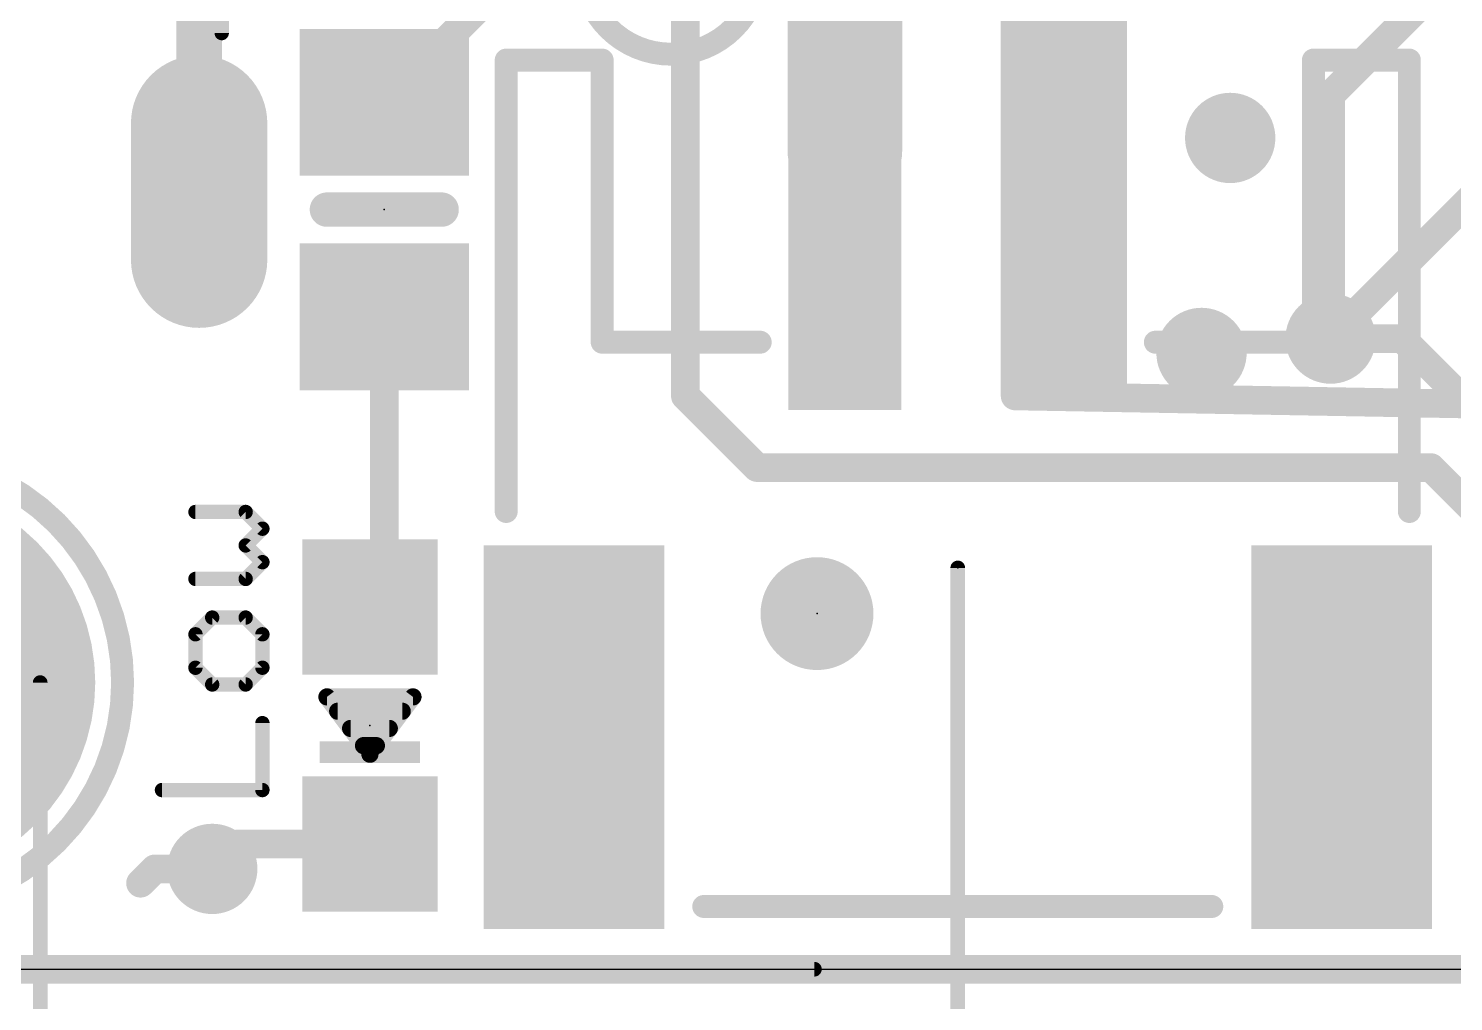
# Model space of a CAD drawing. Extents: x -19.2 to 43.5, y -13.4 to 37.9.
# Drawn here: x 3.71 to 16.33, y -0.29 to 8.34 of the extents above; entities that cross this region are included whole.
import ezdxf

# ---------------------------------------------------------------- set-up
doc = ezdxf.new("R2010")
doc.units = 0
for name, color, linetype in [('1', 12, 'CONTINUOUS'), ('16', 132, 'CONTINUOUS'), ('17', 110, 'CONTINUOUS'), ('18', 110, 'CONTINUOUS'), ('20', 53, 'CONTINUOUS'), ('21', 40, 'CONTINUOUS'), ('23', 53, 'CONTINUOUS'), ('47', 253, 'CONTINUOUS')]:
    doc.layers.add(name, color=color, linetype=linetype)

# ---------------------------------------------------------------- blocks, each defined once
blk = doc.blocks.new('RECT')
blk.add_solid([(-0.5, -0.5), (0.5, -0.5), (-0.5, 0.5), (0.5, 0.5)])
blk = doc.blocks.new('PIE')
at = {"const_width": 0.5}
blk.add_lwpolyline([(0, -0.25, 1), (0, 0.25, 1), (0, -0.25)], format="xyb", dxfattribs=at)
blk = doc.blocks.new('ROUNDP')
at = {"const_width": 0.5}
blk.add_lwpolyline([(0, -0.25, 1), (0, 0.25, 1), (0, -0.25)], format="xyb", dxfattribs=at)
blk = doc.blocks.new('OFFSETP100')
at = {"const_width": 1}
blk.add_lwpolyline([(0, 0), (1, 0)], dxfattribs=at)
at = {"const_width": 0.5}
for points in [[(0, 0.25, 1), (0, -0.25)], [(1, -0.25, 1), (1, 0.25)]]:
    blk.add_lwpolyline(points, format="xyb", dxfattribs=at)
blk = doc.blocks.new('ROUNDV')
at = {"const_width": 0.5}
blk.add_lwpolyline([(0, -0.25, 1), (0, 0.25, 1), (0, -0.25)], format="xyb", dxfattribs=at)

msp = doc.modelspace()

# ---------------------------------------------------------------- linework, layer by layer
at = {"layer": '1'}
for points, const_width in [([(10.938, 7.256), (10.938, 10.668)], 1.016), ([(12.446, 5.08), (12.446, 11.049)], 0.254), ([(9.525, 10.042), (9.525, 5.08)], 0.254), ([(5.218, 9.37), (5.218, 7.495)], 0.4064), ([(6.858, 7.681), (8.001, 8.824)], 0.254), ([(16.51, 6.858), (15.24, 5.588)], 0.254), ([(6.858, 5.781), (6.858, 3.336)], 0.254), ([(15.875, 5.588), (15.24, 5.588)], 0.254), ([(17.452, 4.011), (15.875, 5.588)], 0.254), ([(9.525, 5.08), (10.16, 4.445)], 0.254), ([(19.558, 4.953), (12.446, 5.08)], 0.254), ([(10.16, 4.445), (16.129, 4.445)], 0.254), ([(16.129, 4.445), (16.637, 3.937)], 0.254), ([(6.858, 3.336), (6.731, 3.209)], 0.254), ([(5.554, 1.109), (5.334, 0.889)], 0.254), ([(6.731, 1.109), (5.554, 1.109)], 0.254)]:
    msp.add_lwpolyline(points, dxfattribs=dict(at, const_width=const_width))
for points, const_width in [([(6.8131, 7.7259, 1), (6.9029, 7.6361)], 0.127), ([(5.1164, 7.495, 1), (5.3196, 7.495)], 0.2032), ([(10.684, 7.256, 1), (11.192, 7.256)], 0.508), ([(6.9215, 5.781, 1), (6.7945, 5.781)], 0.127), ([(15.24, 5.6515, 1), (15.24, 5.5245)], 0.127), ([(15.1951, 5.6329, 1), (15.2849, 5.5431)], 0.127), ([(15.9199, 5.6329, 1), (15.8301, 5.5431)], 0.127), ([(15.875, 5.5245, 1), (15.875, 5.6515)], 0.127), ([(9.5699, 5.1249, 1), (9.4801, 5.0351)], 0.127), ([(12.4471, 5.1435, 1), (12.4449, 5.0165)], 0.127), ([(9.4615, 5.08, 1), (9.5885, 5.08)], 0.127), ([(12.3825, 5.08, 1), (12.5095, 5.08)], 0.127), ([(10.16, 4.5085, 1), (10.16, 4.3815)], 0.127), ([(10.1151, 4.4001, 1), (10.2049, 4.4899)], 0.127), ([(16.1739, 4.4899, 1), (16.0841, 4.4001)], 0.127), ([(16.129, 4.3815, 1), (16.129, 4.5085)], 0.127), ([(6.9029, 3.2911, 1), (6.8131, 3.3809)], 0.127), ([(6.6861, 3.2539, 1), (6.7759, 3.1641)], 0.127), ([(6.7945, 3.336, 1), (6.9215, 3.336)], 0.127), ([(5.554, 1.1725, 1), (5.554, 1.0455)], 0.127), ([(5.5989, 1.0641, 1), (5.5091, 1.1539)], 0.127), ([(6.731, 1.0455, 1), (6.731, 1.1725)], 0.127), ([(5.2891, 0.9339, 1), (5.3789, 0.8441)], 0.127)]:
    msp.add_lwpolyline(points, format="xyb", dxfattribs=dict(at, const_width=const_width))
at = {"layer": '16', "const_width": 0.254}
for points in [[(15.24, 7.747), (17.272, 9.779)], [(15.24, 5.588), (15.24, 7.747)], [(4.826, 0.889), (4.699, 0.762)], [(5.334, 0.889), (4.826, 0.889)], [(0, 0), (35.56, 0)]]:
    msp.add_lwpolyline(points, dxfattribs=at)
at = {"layer": '16', "const_width": 0.127}
for points in [[(15.3035, 7.747, 1), (15.1765, 7.747)], [(15.1951, 7.7919, 1), (15.2849, 7.7021)], [(15.1765, 5.588, 1), (15.3035, 5.588)], [(4.826, 0.9525, 1), (4.826, 0.8255)], [(4.8709, 0.8441, 1), (4.7811, 0.9339)], [(5.334, 0.8255, 1), (5.334, 0.9525)], [(4.6541, 0.8069, 1), (4.7439, 0.7171)]]:
    msp.add_lwpolyline(points, format="xyb", dxfattribs=at)
at = {"layer": '20'}
msp.add_line((2.54, 0), (33.02, 0), dxfattribs=at)
at = {"layer": '21'}
for points, const_width in [([(9.398, 8.1083, 1), (9.398, 9.6717, 1), (9.398, 8.1083)], 0.2032), ([(5.3863, 8.295, 1), (5.4497, 8.295)], 0.0635), ([(7.9888, 8.056, 1), (7.8872, 8.056)], 0.1016), ([(7.938, 8.1068, 1), (7.938, 8.0052)], 0.1016), ([(8.8388, 8.056, 1), (8.7372, 8.056)], 0.1016), ([(8.788, 8.0052, 1), (8.788, 8.1068)], 0.1016), ([(15.1388, 8.056, 1), (15.0372, 8.056)], 0.1016), ([(15.088, 8.1068, 1), (15.088, 8.0052)], 0.1016), ([(15.9888, 8.056, 1), (15.8872, 8.056)], 0.1016), ([(15.938, 8.0052, 1), (15.938, 8.1068)], 0.1016), ([(6.35, 6.8072, 1), (6.35, 6.6548)], 0.1524), ([(7.366, 6.6548, 1), (7.366, 6.8072)], 0.1524), ([(8.788, 5.6068, 1), (8.788, 5.5052)], 0.1016), ([(8.7372, 5.556, 1), (8.8388, 5.556)], 0.1016), ([(10.188, 5.5052, 1), (10.188, 5.6068)], 0.1016), ([(13.688, 5.6068, 1), (13.688, 5.5052)], 0.1016), ([(15.0372, 5.556, 1), (15.1388, 5.556)], 0.1016), ([(15.088, 5.5052, 1), (15.088, 5.6068)], 0.1016), ([(2.54, 0.54, 1), (2.54, 4.54, 1), (2.54, 0.54)], 0.2032), ([(5.1853, 4.0835, 1), (5.1853, 4.02)], 0.0635), ([(5.6527, 4.0742, 1), (5.6078, 4.0293)], 0.0635), ([(5.6302, 4.02, 1), (5.6302, 4.0835)], 0.0635), ([(7.8872, 4.056, 1), (7.9888, 4.056)], 0.1016), ([(15.8872, 4.056, 1), (15.9888, 4.056)], 0.1016), ([(5.801, 3.881, 1), (5.756, 3.9259)], 0.0635), ([(5.756, 3.881, 1), (5.801, 3.9259)], 0.0635), ([(5.6527, 3.7776, 1), (5.6078, 3.7327)], 0.0635), ([(5.6078, 3.7776, 1), (5.6527, 3.7327)], 0.0635), ([(5.801, 3.5844, 1), (5.756, 3.6293)], 0.0635), ([(5.756, 3.5844, 1), (5.801, 3.6293)], 0.0635), ([(5.1853, 3.4903, 1), (5.1853, 3.4268)], 0.0635), ([(5.6078, 3.481, 1), (5.6527, 3.4361)], 0.0635), ([(5.6302, 3.4268, 1), (5.6302, 3.4903)], 0.0635), ([(5.3336, 3.1479, 1), (5.3336, 3.0844)], 0.0635), ([(5.3561, 3.0937, 1), (5.3112, 3.1386)], 0.0635), ([(5.6527, 3.1386, 1), (5.6078, 3.0937)], 0.0635), ([(5.6302, 3.0844, 1), (5.6302, 3.1479)], 0.0635), ([(5.2171, 2.9679, 1), (5.1536, 2.9679)], 0.0635), ([(5.8102, 2.9679, 1), (5.7468, 2.9679)], 0.0635), ([(5.1629, 2.9903, 1), (5.2078, 2.9454)], 0.0635), ([(5.756, 2.9454, 1), (5.801, 2.9903)], 0.0635), ([(5.1536, 2.6713, 1), (5.2171, 2.6713)], 0.0635), ([(5.2078, 2.6938, 1), (5.1629, 2.6489)], 0.0635), ([(5.7468, 2.6713, 1), (5.8102, 2.6713)], 0.0635), ([(5.801, 2.6489, 1), (5.756, 2.6938)], 0.0635), ([(5.3336, 2.5548, 1), (5.3336, 2.4913)], 0.0635), ([(5.3112, 2.5006, 1), (5.3561, 2.5455)], 0.0635), ([(5.6078, 2.5455, 1), (5.6527, 2.5006)], 0.0635), ([(5.6302, 2.4913, 1), (5.6302, 2.5548)], 0.0635), ([(6.35, 2.4511, 1), (6.35, 2.3749)], 0.0762), ([(6.3805, 2.4359, 1), (6.3195, 2.3901)], 0.0762), ([(7.1425, 2.3901, 1), (7.0815, 2.4359)], 0.0762), ([(7.112, 2.3749, 1), (7.112, 2.4511)], 0.0762), ([(6.4453, 2.3241, 1), (6.4453, 2.2479)], 0.0762), ([(7.0168, 2.2479, 1), (7.0168, 2.3241)], 0.0762), ([(5.8102, 2.1807, 1), (5.7468, 2.1807)], 0.0635), ([(6.5596, 2.1717, 1), (6.5596, 2.0955)], 0.0762), ([(6.9024, 2.0955, 1), (6.9024, 2.1717)], 0.0762), ([(6.6739, 2.0193, 1), (6.6739, 1.9431)], 0.0762), ([(6.7881, 1.9431, 1), (6.7881, 2.0193)], 0.0762), ([(6.7005, 1.9279, 1), (6.7615, 1.8821)], 0.0762), ([(6.7005, 1.8821, 1), (6.7615, 1.9279)], 0.0762), ([(4.8887, 1.6193, 1), (4.8887, 1.5558)], 0.0635), ([(5.7785, 1.5558, 1), (5.7785, 1.6193)], 0.0635), ([(5.7468, 1.5875, 1), (5.8102, 1.5875)], 0.0635), ([(9.688, 0.6068, 1), (9.688, 0.5052)], 0.1016), ([(14.188, 0.5052, 1), (14.188, 0.6068)], 0.1016)]:
    msp.add_lwpolyline(points, format="xyb", dxfattribs=dict(at, const_width=const_width))
for points, const_width in [([(5.418, 9.095), (5.418, 8.295)], 0.127), ([(7.938, 4.056), (7.938, 8.056)], 0.2032), ([(7.938, 8.056), (8.788, 8.056)], 0.2032), ([(8.788, 8.056), (8.788, 5.556)], 0.2032), ([(15.088, 5.556), (15.088, 8.056)], 0.2032), ([(15.088, 8.056), (15.938, 8.056)], 0.2032), ([(15.938, 8.056), (15.938, 4.056)], 0.2032), ([(6.35, 6.731), (7.366, 6.731)], 0.3048), ([(8.788, 5.556), (10.188, 5.556)], 0.2032), ([(13.688, 5.556), (15.088, 5.556)], 0.2032), ([(5.6302, 4.0517), (5.1853, 4.0517)], 0.127), ([(5.7785, 3.9034), (5.6302, 4.0517)], 0.127), ([(5.6302, 3.7551), (5.7785, 3.9034)], 0.127), ([(5.7785, 3.6068), (5.6302, 3.7551)], 0.127), ([(5.6302, 3.4585), (5.7785, 3.6068)], 0.127), ([(5.1853, 3.4585), (5.6302, 3.4585)], 0.127), ([(5.3336, 3.1162), (5.1853, 2.9679)], 0.127), ([(5.6302, 3.1162), (5.3336, 3.1162)], 0.127), ([(5.7785, 2.9679), (5.6302, 3.1162)], 0.127), ([(5.1853, 2.9679), (5.1853, 2.6713)], 0.127), ([(5.7785, 2.6713), (5.7785, 2.9679)], 0.127), ([(5.1853, 2.6713), (5.3336, 2.523)], 0.127), ([(5.6302, 2.523), (5.7785, 2.6713)], 0.127), ([(5.3336, 2.523), (5.6302, 2.523)], 0.127), ([(7.112, 2.413), (6.35, 2.413)], 0.1524), ([(6.35, 2.413), (6.731, 1.905)], 0.1524), ([(6.731, 1.905), (7.112, 2.413)], 0.1524), ([(6.4453, 2.286), (7.0168, 2.286)], 0.1524), ([(5.7785, 1.5875), (5.7785, 2.1807)], 0.127), ([(6.5596, 2.1336), (6.9024, 2.1336)], 0.1524), ([(6.6739, 1.9812), (6.7881, 1.9812)], 0.1524), ([(4.8887, 1.5875), (5.7785, 1.5875)], 0.127), ([(14.188, 0.556), (9.688, 0.556)], 0.2032)]:
    msp.add_lwpolyline(points, dxfattribs=dict(at, const_width=const_width))
at = {"layer": '23'}
for p in [(6.858, 6.731), (11.938, 3.556), (10.691, 3.151), (6.731, 2.159)]:
    msp.add_point(p, dxfattribs=at)
at = {"layer": '47', "const_width": 0.13}
for points in [[(11.938, 3.556), (11.938, -6.903)], [(3.81, 2.54), (3.81, -13.38)], [(10.668, 0), (-16.682, 0)]]:
    msp.add_lwpolyline(points, dxfattribs=at)
at = {"layer": '47', "const_width": 0.065}
for points in [[(11.9705, 3.556, 1), (11.9055, 3.556)], [(3.8425, 2.54, 1), (3.7775, 2.54)], [(10.668, -0.0325, 1), (10.668, 0.0325)]]:
    msp.add_lwpolyline(points, format="xyb", dxfattribs=at)

# ---------------------------------------------------------------- block references
at = {"layer": '1', "yscale": 4.6, "rotation": 180}
for p in [(10.938, 7.256), (12.938, 7.256)]:
    msp.add_blockref('RECT', p, dxfattribs=at)
at = {"layer": '1'}
for p, xscale, yscale, rotation in [((6.858, 7.681), 1.3, 1.5, 90), ((6.858, 5.781), 1.3, 1.5, 90), ((6.731, 3.209), 1.2, 1.2, 180), ((8.538, 2.056), 3.4, 1.6, 270), ((15.338, 2.056), 3.4, 1.6, 270), ((6.731, 1.109), 1.2, 1.2, 180)]:
    msp.add_blockref('RECT', p, dxfattribs=dict(at, xscale=xscale, yscale=yscale, rotation=rotation))
msp.add_blockref('PIE', (10.691, 3.151), dxfattribs=at)
at = {"layer": '17', "xscale": 1.208, "yscale": 1.208, "rotation": 270}
msp.add_blockref('OFFSETP100', (5.218, 7.495), dxfattribs=at)
msp.add_blockref('OFFSETP100', (5.218, 7.495), dxfattribs=at)
at = {"layer": '17', "xscale": 3.516, "yscale": 3.516}
msp.add_blockref('ROUNDP', (2.54, 2.54), dxfattribs=at)
msp.add_blockref('ROUNDP', (2.54, 2.54), dxfattribs=at)
at = {"layer": '18', "xscale": 0.8001, "yscale": 0.8001}
for p in [(14.351, 7.366), (14.351, 7.366), (15.24, 5.588), (15.24, 5.588), (14.097, 5.461), (14.097, 5.461), (5.334, 0.889), (5.334, 0.889)]:
    msp.add_blockref('ROUNDV', p, dxfattribs=at)
at = {"layer": '21', "xscale": 0.889, "yscale": 0.1905, "rotation": 180}
msp.add_blockref('RECT', (6.731, 1.9233), dxfattribs=at)

doc.saveas('drawing.dxf')
